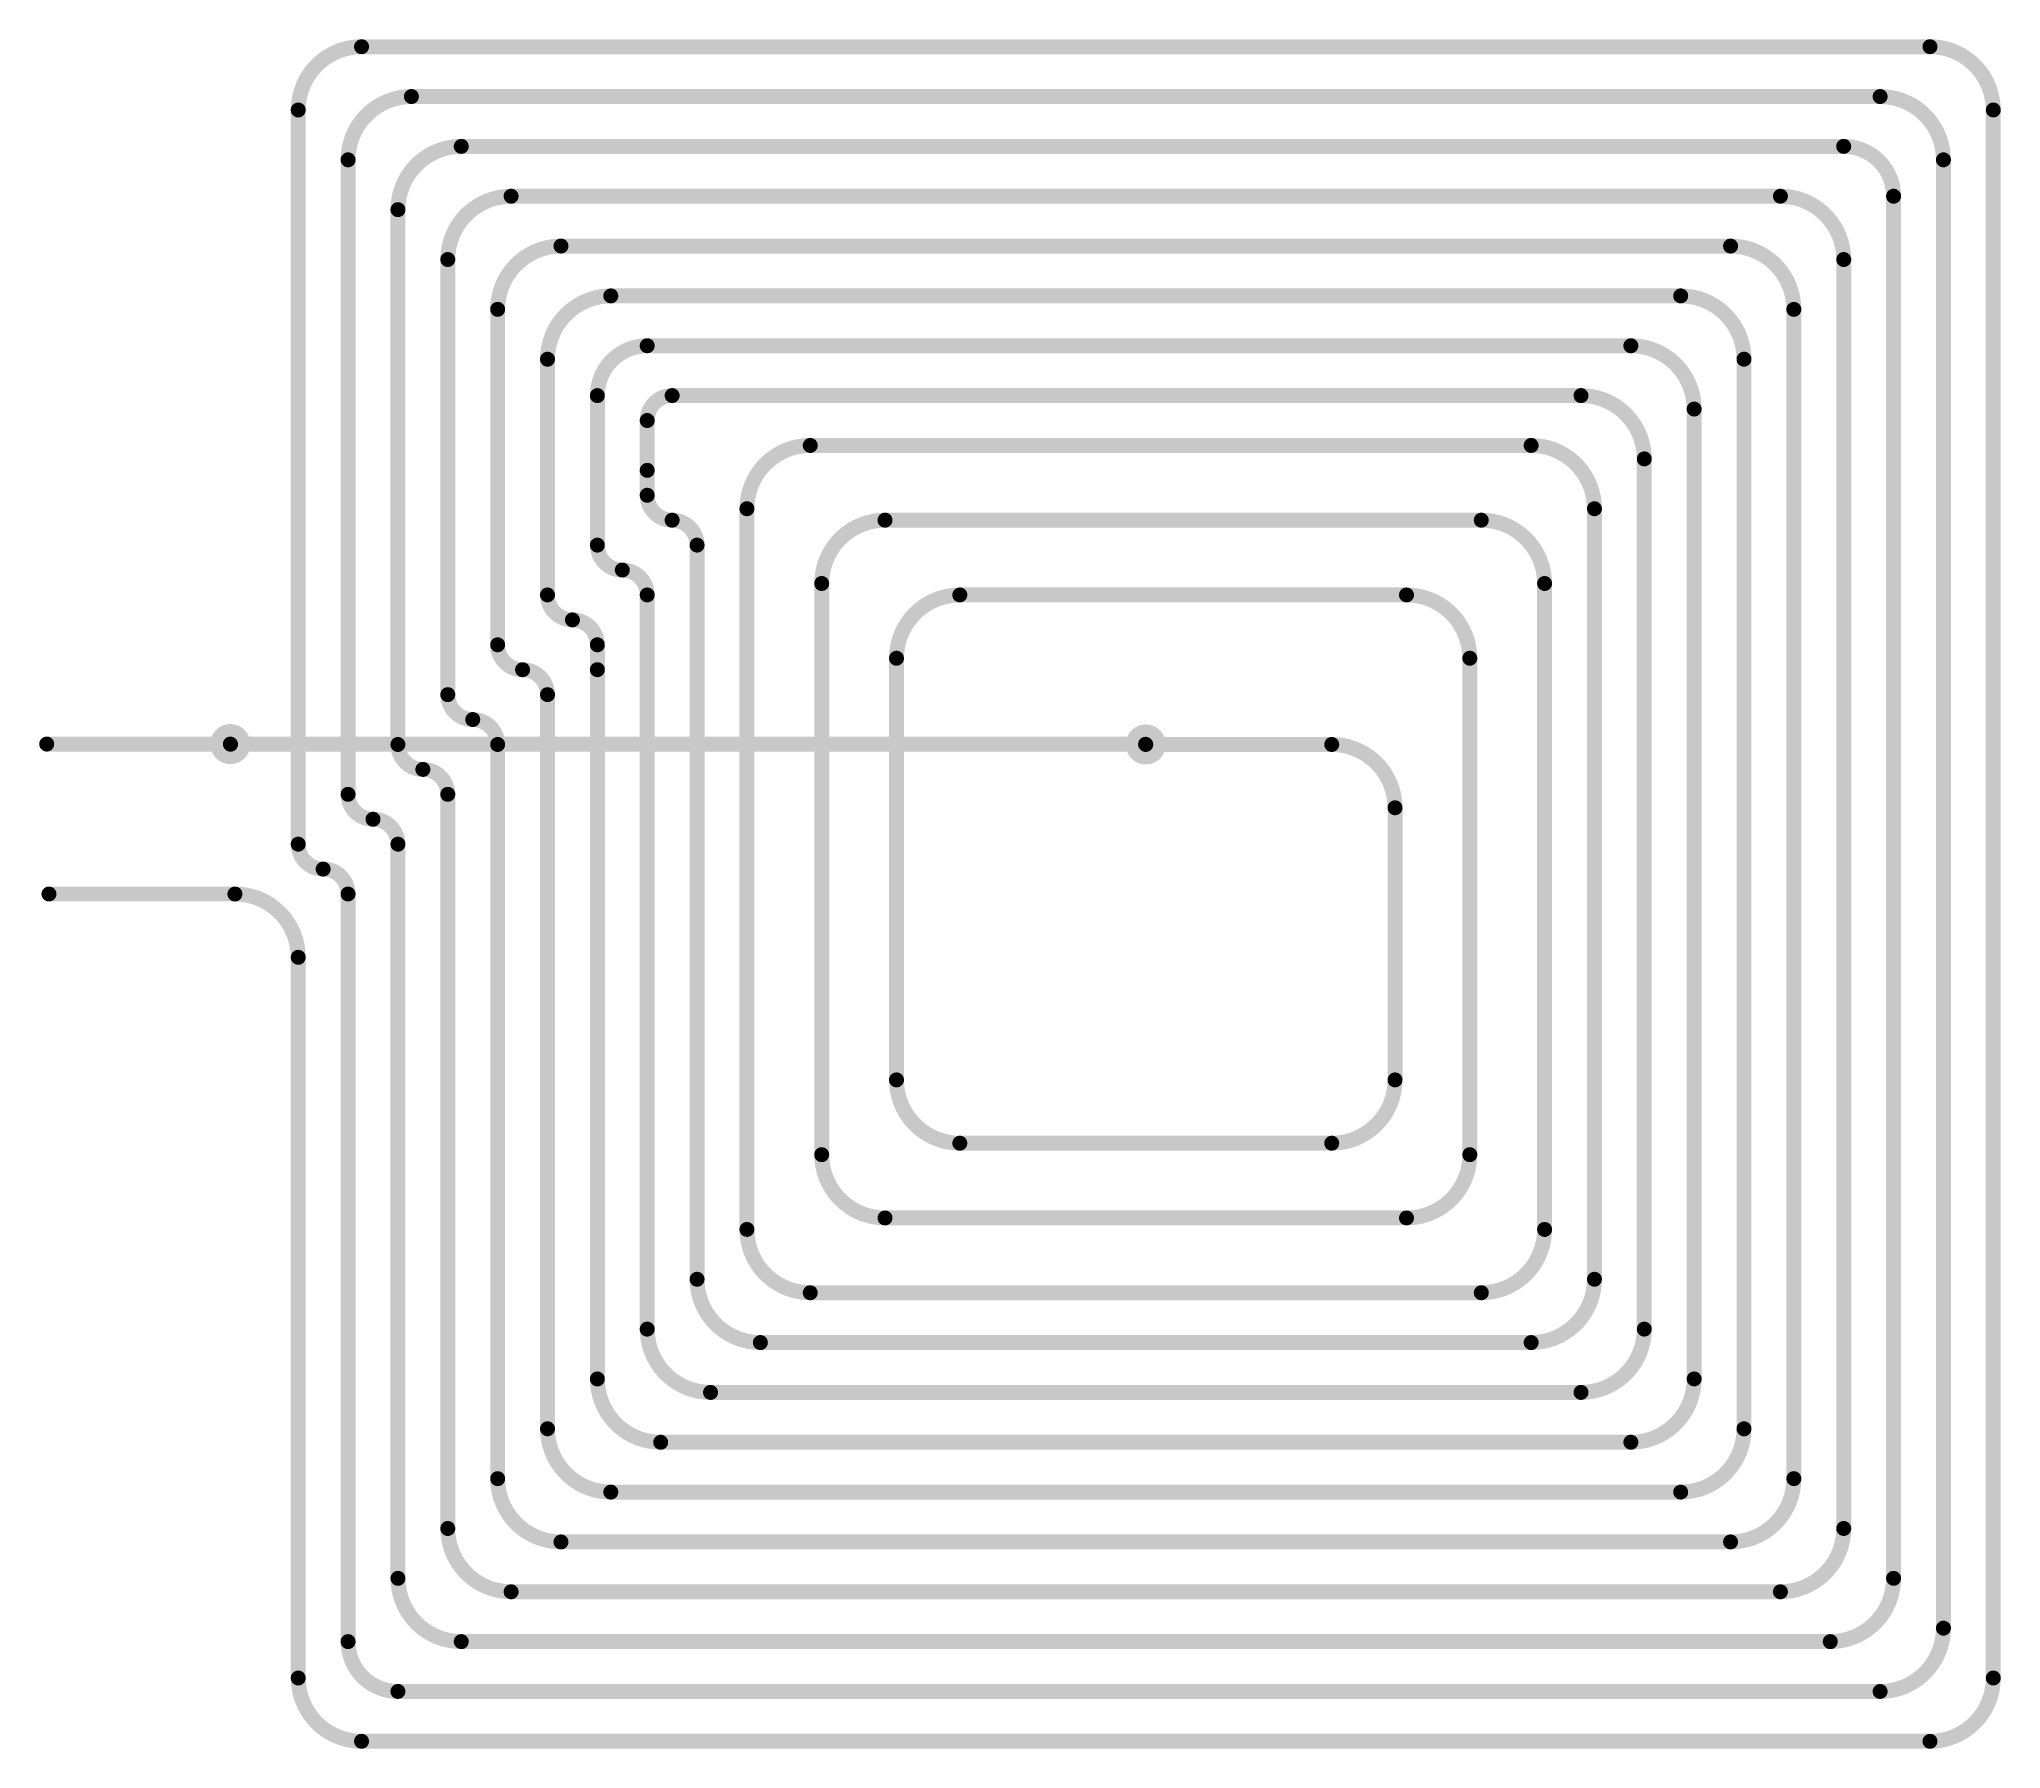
# Model space of a CAD drawing. Header units: inches. Extents: x 86.7 to 126.1, y 55.5 to 89.8.
import ezdxf

# ---------------------------------------------------------------- set-up
doc = ezdxf.new("R2010")
doc.units = ezdxf.units.IN
for name, color, linetype in [('Bottom Layer', 5, 'Continuous'), ('Bottom Solder', 6, 'Continuous'), ('Top Layer', 1, 'Continuous'), ('Top Solder', 216, 'Continuous')]:
    doc.layers.add(name, color=color, linetype=linetype)

msp = doc.modelspace()

# ---------------------------------------------------------------- linework, layer by layer
at = {"layer": 'Bottom Layer'}
for points, const_width in [([(90.326, 75.692, 1), (90.776, 75.692, 1)], 0.15), ([(108.688, 75.684, 1), (109.138, 75.684, 1)], 0.15), ([(90.48, 75.688, 1), (90.63, 75.688, 1)], 0.15), ([(90.487, 75.692, 1), (90.614, 75.692, 1)], 0.127), ([(90.491, 75.688, 1), (90.618, 75.688, 1)], 0.127), ([(108.834, 75.688, 1), (108.984, 75.688, 1)], 0.15), ([(108.845, 75.688, 1), (108.972, 75.688, 1)], 0.127), ([(108.849, 75.684, 1), (108.976, 75.684, 1)], 0.127)]:
    msp.add_lwpolyline(points, format="xyb", close=True, dxfattribs=dict(at, const_width=const_width))
for points, const_width in [([(90.555, 75.688), (108.909, 75.688)], 0.3), ([(90.551, 75.692), (90.555, 75.688)], 0.254), ([(108.909, 75.688), (108.913, 75.684)], 0.254)]:
    msp.add_lwpolyline(points, dxfattribs=dict(at, const_width=const_width))
at = {"layer": 'Bottom Solder', "const_width": 0.252}
for points in [[(90.275, 75.692, 1), (90.827, 75.692, 1)], [(108.637, 75.684, 1), (109.189, 75.684, 1)]]:
    msp.add_lwpolyline(points, format="xyb", close=True, dxfattribs=at)
at = {"layer": 'Top Layer', "const_width": 0.3}
for points in [[(91.913, 88.414, -0.414214), (93.183, 89.684)], [(124.643, 89.684, -0.414214), (125.913, 88.414)], [(92.913, 87.414, -0.414214), (94.183, 88.684)], [(123.643, 88.684, -0.414214), (124.913, 87.414)], [(93.913, 86.414, -0.414214), (95.183, 87.684)], [(122.913, 87.684, -0.414214), (123.913, 86.684)], [(94.913, 85.414, -0.414214), (96.183, 86.684)], [(121.643, 86.684, -0.414214), (122.913, 85.414)], [(95.913, 84.414, -0.414214), (97.183, 85.684)], [(120.643, 85.684, -0.414214), (121.913, 84.414)], [(96.913, 83.414, -0.414214), (98.183, 84.684)], [(119.643, 84.684, -0.414214), (120.913, 83.414)], [(97.913, 82.684, -0.414214), (98.913, 83.684)], [(118.643, 83.684, -0.414214), (119.913, 82.414)], [(98.913, 82.184, -0.414214), (99.413, 82.684)], [(117.643, 82.684, -0.414214), (118.913, 81.414)], [(100.913, 80.414, -0.414214), (102.183, 81.684)], [(116.643, 81.684, -0.414214), (117.913, 80.414)], [(99.413, 80.184, -0.414214), (98.913, 80.684)], [(99.413, 80.184, -0.414214), (99.913, 79.684)], [(102.413, 78.914, -0.414214), (103.683, 80.184)], [(115.643, 80.184, -0.414214), (116.913, 78.914)], [(98.413, 79.184, -0.414214), (97.913, 79.684)], [(98.413, 79.184, -0.414214), (98.913, 78.684)], [(97.413, 78.184, -0.414214), (96.913, 78.684)], [(103.913, 77.414, -0.414214), (105.183, 78.684)], [(114.143, 78.684, -0.414214), (115.413, 77.414)], [(97.413, 78.184, -0.414214), (97.913, 77.684)], [(96.413, 77.184, -0.414214), (95.913, 77.684)], [(96.413, 77.184, -0.414214), (96.913, 76.684)], [(95.413, 76.184, -0.414214), (94.913, 76.684)], [(95.413, 76.184, -0.414214), (95.913, 75.684)], [(94.413, 75.184, -0.414214), (93.913, 75.684)], [(112.643, 75.684, -0.414214), (113.913, 74.414)], [(94.413, 75.184, -0.414214), (94.913, 74.684)], [(93.413, 74.184, -0.414214), (92.913, 74.684)], [(93.413, 74.184, -0.414214), (93.913, 73.684)], [(92.413, 73.184, -0.414214), (91.913, 73.684)], [(92.413, 73.184, -0.414214), (92.913, 72.684)], [(90.643, 72.684, -0.414214), (91.913, 71.414)], [(105.183, 67.684, -0.414214), (103.913, 68.954)], [(113.913, 68.954, -0.414214), (112.643, 67.684)], [(103.683, 66.184, -0.414214), (102.413, 67.454)], [(115.413, 67.454, -0.414214), (114.143, 66.184)], [(102.183, 64.684, -0.414214), (100.913, 65.954)], [(116.913, 65.954, -0.414214), (115.643, 64.684)], [(101.183, 63.684, -0.414214), (99.913, 64.954)], [(117.913, 64.954, -0.414214), (116.643, 63.684)], [(100.183, 62.684, -0.414214), (98.913, 63.954)], [(118.913, 63.954, -0.414214), (117.643, 62.684)], [(99.183, 61.684, -0.414214), (97.913, 62.954)], [(119.913, 62.954, -0.414214), (118.643, 61.684)], [(98.183, 60.684, -0.414214), (96.913, 61.954)], [(120.913, 61.954, -0.414214), (119.643, 60.684)], [(97.183, 59.684, -0.414214), (95.913, 60.954)], [(121.913, 60.954, -0.414214), (120.643, 59.684)], [(96.183, 58.684, -0.414214), (94.913, 59.954)], [(122.913, 59.954, -0.414214), (121.643, 58.684)], [(95.183, 57.684, -0.414214), (93.913, 58.954)], [(123.913, 58.954, -0.414214), (122.643, 57.684)], [(124.913, 57.954, -0.414214), (123.643, 56.684)], [(93.913, 56.684, -0.414214), (92.913, 57.684)], [(93.183, 55.684, -0.414214), (91.913, 56.954)], [(125.913, 56.954, -0.414214), (124.643, 55.684)]]:
    msp.add_lwpolyline(points, format="xyb", dxfattribs=at)
for points in [[(93.183, 89.684), (124.643, 89.684)], [(91.913, 73.684), (91.913, 88.414)], [(94.183, 88.684), (123.643, 88.684)], [(125.913, 56.954), (125.913, 88.414)], [(95.183, 87.684), (122.913, 87.684)], [(92.913, 74.684), (92.913, 87.414)], [(124.913, 57.954), (124.913, 87.414)], [(93.913, 75.684), (93.913, 86.414)], [(96.183, 86.684), (121.643, 86.684)], [(123.913, 58.954), (123.913, 86.684)], [(97.183, 85.684), (120.643, 85.684)], [(94.913, 76.684), (94.913, 85.414)], [(122.913, 59.954), (122.913, 85.414)], [(98.183, 84.684), (119.643, 84.684)], [(95.913, 77.684), (95.913, 84.414)], [(121.913, 60.954), (121.913, 84.414)], [(98.913, 83.684), (118.643, 83.684)], [(96.913, 78.684), (96.913, 83.414)], [(120.913, 61.954), (120.913, 83.414)], [(97.913, 79.684), (97.913, 82.684)], [(99.413, 82.684), (117.643, 82.684)], [(98.913, 81.184), (98.913, 82.184)], [(119.913, 62.954), (119.913, 82.414)], [(102.183, 81.684), (116.643, 81.684)], [(118.913, 63.954), (118.913, 81.414)], [(98.913, 80.684), (98.913, 81.184)], [(100.913, 65.954), (100.913, 80.414)], [(103.683, 80.184), (115.643, 80.184)], [(117.913, 64.954), (117.913, 80.414)], [(99.913, 64.954), (99.913, 79.684)], [(98.913, 63.954), (98.913, 78.684)], [(102.413, 67.454), (102.413, 78.914)], [(105.183, 78.684), (114.143, 78.684)], [(116.913, 65.954), (116.913, 78.914)], [(97.913, 77.184), (97.913, 77.684)], [(103.913, 68.954), (103.913, 77.414)], [(115.413, 67.454), (115.413, 77.414)], [(96.413, 77.184), (96.413, 77.184)], [(97.913, 62.954), (97.913, 77.184)], [(96.913, 61.954), (96.913, 76.684)], [(86.868, 75.692), (90.551, 75.692)], [(95.913, 60.954), (95.913, 75.684)], [(108.913, 75.684), (112.643, 75.684)], [(94.913, 59.954), (94.913, 74.684)], [(113.913, 68.954), (113.913, 74.414)], [(93.913, 58.954), (93.913, 73.684)], [(86.913, 72.684), (90.643, 72.684)], [(92.913, 57.684), (92.913, 72.684)], [(91.913, 56.954), (91.913, 71.414)], [(105.183, 67.684), (112.643, 67.684)], [(103.683, 66.184), (114.143, 66.184)], [(102.183, 64.684), (115.643, 64.684)], [(101.183, 63.684), (116.643, 63.684)], [(100.183, 62.684), (117.643, 62.684)], [(99.183, 61.684), (118.643, 61.684)], [(98.183, 60.684), (119.643, 60.684)], [(97.183, 59.684), (120.643, 59.684)], [(96.183, 58.684), (121.643, 58.684)], [(95.183, 57.684), (122.643, 57.684)], [(93.913, 56.684), (123.643, 56.684)], [(93.183, 55.684), (124.643, 55.684)]]:
    msp.add_lwpolyline(points, dxfattribs=at)
at = {"layer": 'Top Layer', "const_width": 0.15}
for points in [[(93.108, 89.684, 1), (93.258, 89.684, 1)], [(93.108, 89.684, 1), (93.258, 89.684, 1)], [(124.568, 89.684, 1), (124.718, 89.684, 1)], [(124.568, 89.684, 1), (124.718, 89.684, 1)], [(91.838, 88.414, 1), (91.988, 88.414, 1)], [(91.838, 88.414, 1), (91.988, 88.414, 1)], [(94.108, 88.684, 1), (94.258, 88.684, 1)], [(94.108, 88.684, 1), (94.258, 88.684, 1)], [(123.568, 88.684, 1), (123.718, 88.684, 1)], [(123.568, 88.684, 1), (123.718, 88.684, 1)], [(125.838, 88.414, 1), (125.988, 88.414, 1)], [(125.838, 88.414, 1), (125.988, 88.414, 1)], [(95.108, 87.684, 1), (95.258, 87.684, 1)], [(95.108, 87.684, 1), (95.258, 87.684, 1)], [(122.838, 87.684, 1), (122.988, 87.684, 1)], [(122.838, 87.684, 1), (122.988, 87.684, 1)], [(92.838, 87.414, 1), (92.988, 87.414, 1)], [(92.838, 87.414, 1), (92.988, 87.414, 1)], [(124.838, 87.414, 1), (124.988, 87.414, 1)], [(124.838, 87.414, 1), (124.988, 87.414, 1)], [(93.838, 86.414, 1), (93.988, 86.414, 1)], [(93.838, 86.414, 1), (93.988, 86.414, 1)], [(96.108, 86.684, 1), (96.258, 86.684, 1)], [(96.108, 86.684, 1), (96.258, 86.684, 1)], [(121.568, 86.684, 1), (121.718, 86.684, 1)], [(121.568, 86.684, 1), (121.718, 86.684, 1)], [(123.838, 86.684, 1), (123.988, 86.684, 1)], [(123.838, 86.684, 1), (123.988, 86.684, 1)], [(97.108, 85.684, 1), (97.258, 85.684, 1)], [(97.108, 85.684, 1), (97.258, 85.684, 1)], [(120.568, 85.684, 1), (120.718, 85.684, 1)], [(120.568, 85.684, 1), (120.718, 85.684, 1)], [(94.838, 85.414, 1), (94.988, 85.414, 1)], [(94.838, 85.414, 1), (94.988, 85.414, 1)], [(122.838, 85.414, 1), (122.988, 85.414, 1)], [(122.838, 85.414, 1), (122.988, 85.414, 1)], [(98.108, 84.684, 1), (98.258, 84.684, 1)], [(98.108, 84.684, 1), (98.258, 84.684, 1)], [(119.568, 84.684, 1), (119.718, 84.684, 1)], [(119.568, 84.684, 1), (119.718, 84.684, 1)], [(95.838, 84.414, 1), (95.988, 84.414, 1)], [(95.838, 84.414, 1), (95.988, 84.414, 1)], [(121.838, 84.414, 1), (121.988, 84.414, 1)], [(121.838, 84.414, 1), (121.988, 84.414, 1)], [(98.838, 83.684, 1), (98.988, 83.684, 1)], [(98.838, 83.684, 1), (98.988, 83.684, 1)], [(118.568, 83.684, 1), (118.718, 83.684, 1)], [(118.568, 83.684, 1), (118.718, 83.684, 1)], [(96.838, 83.414, 1), (96.988, 83.414, 1)], [(96.838, 83.414, 1), (96.988, 83.414, 1)], [(120.838, 83.414, 1), (120.988, 83.414, 1)], [(120.838, 83.414, 1), (120.988, 83.414, 1)], [(97.838, 82.684, 1), (97.988, 82.684, 1)], [(97.838, 82.684, 1), (97.988, 82.684, 1)], [(99.338, 82.684, 1), (99.488, 82.684, 1)], [(99.338, 82.684, 1), (99.488, 82.684, 1)], [(117.568, 82.684, 1), (117.718, 82.684, 1)], [(117.568, 82.684, 1), (117.718, 82.684, 1)], [(98.838, 82.184, 1), (98.988, 82.184, 1)], [(98.838, 82.184, 1), (98.988, 82.184, 1)], [(119.838, 82.414, 1), (119.988, 82.414, 1)], [(119.838, 82.414, 1), (119.988, 82.414, 1)], [(102.108, 81.684, 1), (102.258, 81.684, 1)], [(102.108, 81.684, 1), (102.258, 81.684, 1)], [(116.568, 81.684, 1), (116.718, 81.684, 1)], [(116.568, 81.684, 1), (116.718, 81.684, 1)], [(118.838, 81.414, 1), (118.988, 81.414, 1)], [(118.838, 81.414, 1), (118.988, 81.414, 1)], [(98.838, 81.184, 1), (98.988, 81.184, 1)], [(98.838, 81.184, 1), (98.988, 81.184, 1)], [(98.838, 80.684, 1), (98.988, 80.684, 1)], [(98.838, 80.684, 1), (98.988, 80.684, 1)], [(99.338, 80.184, 1), (99.488, 80.184, 1)], [(99.338, 80.184, 1), (99.488, 80.184, 1)], [(100.838, 80.414, 1), (100.988, 80.414, 1)], [(100.838, 80.414, 1), (100.988, 80.414, 1)], [(103.608, 80.184, 1), (103.758, 80.184, 1)], [(103.608, 80.184, 1), (103.758, 80.184, 1)], [(115.568, 80.184, 1), (115.718, 80.184, 1)], [(115.568, 80.184, 1), (115.718, 80.184, 1)], [(117.838, 80.414, 1), (117.988, 80.414, 1)], [(117.838, 80.414, 1), (117.988, 80.414, 1)], [(97.838, 79.684, 1), (97.988, 79.684, 1)], [(97.838, 79.684, 1), (97.988, 79.684, 1)], [(99.838, 79.684, 1), (99.988, 79.684, 1)], [(99.838, 79.684, 1), (99.988, 79.684, 1)], [(98.338, 79.184, 1), (98.488, 79.184, 1)], [(98.338, 79.184, 1), (98.488, 79.184, 1)], [(96.838, 78.684, 1), (96.988, 78.684, 1)], [(96.838, 78.684, 1), (96.988, 78.684, 1)], [(98.838, 78.684, 1), (98.988, 78.684, 1)], [(98.838, 78.684, 1), (98.988, 78.684, 1)], [(102.338, 78.914, 1), (102.488, 78.914, 1)], [(102.338, 78.914, 1), (102.488, 78.914, 1)], [(105.108, 78.684, 1), (105.258, 78.684, 1)], [(105.108, 78.684, 1), (105.258, 78.684, 1)], [(114.068, 78.684, 1), (114.218, 78.684, 1)], [(114.068, 78.684, 1), (114.218, 78.684, 1)], [(116.838, 78.914, 1), (116.988, 78.914, 1)], [(116.838, 78.914, 1), (116.988, 78.914, 1)], [(97.338, 78.184, 1), (97.488, 78.184, 1)], [(97.338, 78.184, 1), (97.488, 78.184, 1)], [(95.838, 77.684, 1), (95.988, 77.684, 1)], [(95.838, 77.684, 1), (95.988, 77.684, 1)], [(97.838, 77.684, 1), (97.988, 77.684, 1)], [(97.838, 77.684, 1), (97.988, 77.684, 1)], [(103.838, 77.414, 1), (103.988, 77.414, 1)], [(103.838, 77.414, 1), (103.988, 77.414, 1)], [(115.338, 77.414, 1), (115.488, 77.414, 1)], [(115.338, 77.414, 1), (115.488, 77.414, 1)], [(96.338, 77.184, 1), (96.488, 77.184, 1)], [(96.338, 77.184, 1), (96.488, 77.184, 1)], [(96.338, 77.184, 1), (96.488, 77.184, 1)], [(96.338, 77.184, 1), (96.488, 77.184, 1)], [(97.838, 77.184, 1), (97.988, 77.184, 1)], [(97.838, 77.184, 1), (97.988, 77.184, 1)], [(94.838, 76.684, 1), (94.988, 76.684, 1)], [(94.838, 76.684, 1), (94.988, 76.684, 1)], [(96.838, 76.684, 1), (96.988, 76.684, 1)], [(96.838, 76.684, 1), (96.988, 76.684, 1)], [(95.338, 76.184, 1), (95.488, 76.184, 1)], [(95.338, 76.184, 1), (95.488, 76.184, 1)], [(90.326, 75.692, 1), (90.776, 75.692, 1)], [(108.688, 75.684, 1), (109.138, 75.684, 1)], [(86.793, 75.692, 1), (86.943, 75.692, 1)], [(90.476, 75.692, 1), (90.626, 75.692, 1)], [(93.838, 75.684, 1), (93.988, 75.684, 1)], [(93.838, 75.684, 1), (93.988, 75.684, 1)], [(95.838, 75.684, 1), (95.988, 75.684, 1)], [(95.838, 75.684, 1), (95.988, 75.684, 1)], [(108.838, 75.684, 1), (108.988, 75.684, 1)], [(112.568, 75.684, 1), (112.718, 75.684, 1)], [(112.568, 75.684, 1), (112.718, 75.684, 1)], [(94.338, 75.184, 1), (94.488, 75.184, 1)], [(94.338, 75.184, 1), (94.488, 75.184, 1)], [(92.838, 74.684, 1), (92.988, 74.684, 1)], [(92.838, 74.684, 1), (92.988, 74.684, 1)], [(94.838, 74.684, 1), (94.988, 74.684, 1)], [(94.838, 74.684, 1), (94.988, 74.684, 1)], [(113.838, 74.414, 1), (113.988, 74.414, 1)], [(113.838, 74.414, 1), (113.988, 74.414, 1)], [(93.338, 74.184, 1), (93.488, 74.184, 1)], [(93.338, 74.184, 1), (93.488, 74.184, 1)], [(91.838, 73.684, 1), (91.988, 73.684, 1)], [(91.838, 73.684, 1), (91.988, 73.684, 1)], [(93.838, 73.684, 1), (93.988, 73.684, 1)], [(93.838, 73.684, 1), (93.988, 73.684, 1)], [(92.338, 73.184, 1), (92.488, 73.184, 1)], [(92.338, 73.184, 1), (92.488, 73.184, 1)], [(86.838, 72.684, 1), (86.988, 72.684, 1)], [(90.568, 72.684, 1), (90.718, 72.684, 1)], [(90.568, 72.684, 1), (90.718, 72.684, 1)], [(92.838, 72.684, 1), (92.988, 72.684, 1)], [(92.838, 72.684, 1), (92.988, 72.684, 1)], [(91.838, 71.414, 1), (91.988, 71.414, 1)], [(91.838, 71.414, 1), (91.988, 71.414, 1)], [(103.838, 68.954, 1), (103.988, 68.954, 1)], [(103.838, 68.954, 1), (103.988, 68.954, 1)], [(113.838, 68.954, 1), (113.988, 68.954, 1)], [(113.838, 68.954, 1), (113.988, 68.954, 1)], [(105.108, 67.684, 1), (105.258, 67.684, 1)], [(105.108, 67.684, 1), (105.258, 67.684, 1)], [(112.568, 67.684, 1), (112.718, 67.684, 1)], [(112.568, 67.684, 1), (112.718, 67.684, 1)], [(102.338, 67.454, 1), (102.488, 67.454, 1)], [(102.338, 67.454, 1), (102.488, 67.454, 1)], [(115.338, 67.454, 1), (115.488, 67.454, 1)], [(115.338, 67.454, 1), (115.488, 67.454, 1)], [(100.838, 65.954, 1), (100.988, 65.954, 1)], [(100.838, 65.954, 1), (100.988, 65.954, 1)], [(103.608, 66.184, 1), (103.758, 66.184, 1)], [(103.608, 66.184, 1), (103.758, 66.184, 1)], [(114.068, 66.184, 1), (114.218, 66.184, 1)], [(114.068, 66.184, 1), (114.218, 66.184, 1)], [(116.838, 65.954, 1), (116.988, 65.954, 1)], [(116.838, 65.954, 1), (116.988, 65.954, 1)], [(99.838, 64.954, 1), (99.988, 64.954, 1)], [(99.838, 64.954, 1), (99.988, 64.954, 1)], [(117.838, 64.954, 1), (117.988, 64.954, 1)], [(117.838, 64.954, 1), (117.988, 64.954, 1)], [(102.108, 64.684, 1), (102.258, 64.684, 1)], [(102.108, 64.684, 1), (102.258, 64.684, 1)], [(115.568, 64.684, 1), (115.718, 64.684, 1)], [(115.568, 64.684, 1), (115.718, 64.684, 1)], [(98.838, 63.954, 1), (98.988, 63.954, 1)], [(98.838, 63.954, 1), (98.988, 63.954, 1)], [(101.108, 63.684, 1), (101.258, 63.684, 1)], [(101.108, 63.684, 1), (101.258, 63.684, 1)], [(116.568, 63.684, 1), (116.718, 63.684, 1)], [(116.568, 63.684, 1), (116.718, 63.684, 1)], [(118.838, 63.954, 1), (118.988, 63.954, 1)], [(118.838, 63.954, 1), (118.988, 63.954, 1)], [(97.838, 62.954, 1), (97.988, 62.954, 1)], [(97.838, 62.954, 1), (97.988, 62.954, 1)], [(119.838, 62.954, 1), (119.988, 62.954, 1)], [(119.838, 62.954, 1), (119.988, 62.954, 1)], [(100.108, 62.684, 1), (100.258, 62.684, 1)], [(100.108, 62.684, 1), (100.258, 62.684, 1)], [(117.568, 62.684, 1), (117.718, 62.684, 1)], [(117.568, 62.684, 1), (117.718, 62.684, 1)], [(96.838, 61.954, 1), (96.988, 61.954, 1)], [(96.838, 61.954, 1), (96.988, 61.954, 1)], [(99.108, 61.684, 1), (99.258, 61.684, 1)], [(99.108, 61.684, 1), (99.258, 61.684, 1)], [(118.568, 61.684, 1), (118.718, 61.684, 1)], [(118.568, 61.684, 1), (118.718, 61.684, 1)], [(120.838, 61.954, 1), (120.988, 61.954, 1)], [(120.838, 61.954, 1), (120.988, 61.954, 1)], [(95.838, 60.954, 1), (95.988, 60.954, 1)], [(95.838, 60.954, 1), (95.988, 60.954, 1)], [(121.838, 60.954, 1), (121.988, 60.954, 1)], [(121.838, 60.954, 1), (121.988, 60.954, 1)], [(98.108, 60.684, 1), (98.258, 60.684, 1)], [(98.108, 60.684, 1), (98.258, 60.684, 1)], [(119.568, 60.684, 1), (119.718, 60.684, 1)], [(119.568, 60.684, 1), (119.718, 60.684, 1)], [(94.838, 59.954, 1), (94.988, 59.954, 1)], [(94.838, 59.954, 1), (94.988, 59.954, 1)], [(97.108, 59.684, 1), (97.258, 59.684, 1)], [(97.108, 59.684, 1), (97.258, 59.684, 1)], [(120.568, 59.684, 1), (120.718, 59.684, 1)], [(120.568, 59.684, 1), (120.718, 59.684, 1)], [(122.838, 59.954, 1), (122.988, 59.954, 1)], [(122.838, 59.954, 1), (122.988, 59.954, 1)], [(93.838, 58.954, 1), (93.988, 58.954, 1)], [(93.838, 58.954, 1), (93.988, 58.954, 1)], [(123.838, 58.954, 1), (123.988, 58.954, 1)], [(123.838, 58.954, 1), (123.988, 58.954, 1)], [(96.108, 58.684, 1), (96.258, 58.684, 1)], [(96.108, 58.684, 1), (96.258, 58.684, 1)], [(121.568, 58.684, 1), (121.718, 58.684, 1)], [(121.568, 58.684, 1), (121.718, 58.684, 1)], [(124.838, 57.954, 1), (124.988, 57.954, 1)], [(124.838, 57.954, 1), (124.988, 57.954, 1)], [(92.838, 57.684, 1), (92.988, 57.684, 1)], [(92.838, 57.684, 1), (92.988, 57.684, 1)], [(95.108, 57.684, 1), (95.258, 57.684, 1)], [(95.108, 57.684, 1), (95.258, 57.684, 1)], [(122.568, 57.684, 1), (122.718, 57.684, 1)], [(122.568, 57.684, 1), (122.718, 57.684, 1)], [(91.838, 56.954, 1), (91.988, 56.954, 1)], [(91.838, 56.954, 1), (91.988, 56.954, 1)], [(125.838, 56.954, 1), (125.988, 56.954, 1)], [(125.838, 56.954, 1), (125.988, 56.954, 1)], [(93.838, 56.684, 1), (93.988, 56.684, 1)], [(93.838, 56.684, 1), (93.988, 56.684, 1)], [(123.568, 56.684, 1), (123.718, 56.684, 1)], [(123.568, 56.684, 1), (123.718, 56.684, 1)], [(93.108, 55.684, 1), (93.258, 55.684, 1)], [(93.108, 55.684, 1), (93.258, 55.684, 1)], [(124.568, 55.684, 1), (124.718, 55.684, 1)], [(124.568, 55.684, 1), (124.718, 55.684, 1)]]:
    msp.add_lwpolyline(points, format="xyb", close=True, dxfattribs=at)
at = {"layer": 'Top Solder', "const_width": 0.252}
for points in [[(90.275, 75.692, 1), (90.827, 75.692, 1)], [(108.637, 75.684, 1), (109.189, 75.684, 1)]]:
    msp.add_lwpolyline(points, format="xyb", close=True, dxfattribs=at)

doc.saveas('drawing.dxf')
